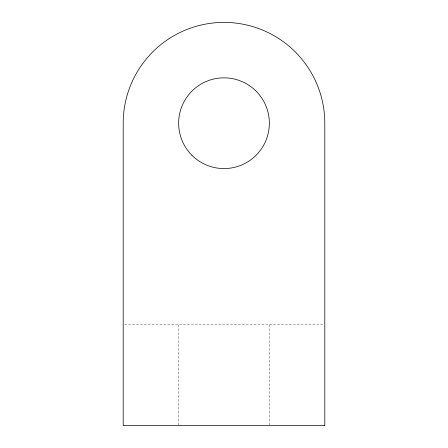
<?xml version="1.0" encoding="UTF-8"?>
<svg xmlns="http://www.w3.org/2000/svg" width="448" height="448" viewBox="0 0 448 448"><rect width="100%" height="100%" fill="white"/><g stroke="black" fill="none" stroke-linecap="round" stroke-linejoin="round"><path stroke-width="0.34" stroke-dasharray="2.24 1.68" d="M124.572 324.8L323.428 324.8M269.36 324.8L269.36 425.6M178.64 324.8L178.64 424.9"/><path stroke-width="0.67" d="M324.8 425.6L123.2 425.6L123.2 123.2A100.8 100.8 0 0 1 224 22.4A100.8 100.8 0 0 1 324.8 123.2L324.8 425.6M191.923 155.277A45.36 45.36 0 0 0 267.814 134.938A45.36 45.36 0 0 0 212.262 79.386A45.36 45.36 0 0 0 191.923 155.277"/></g></svg>
